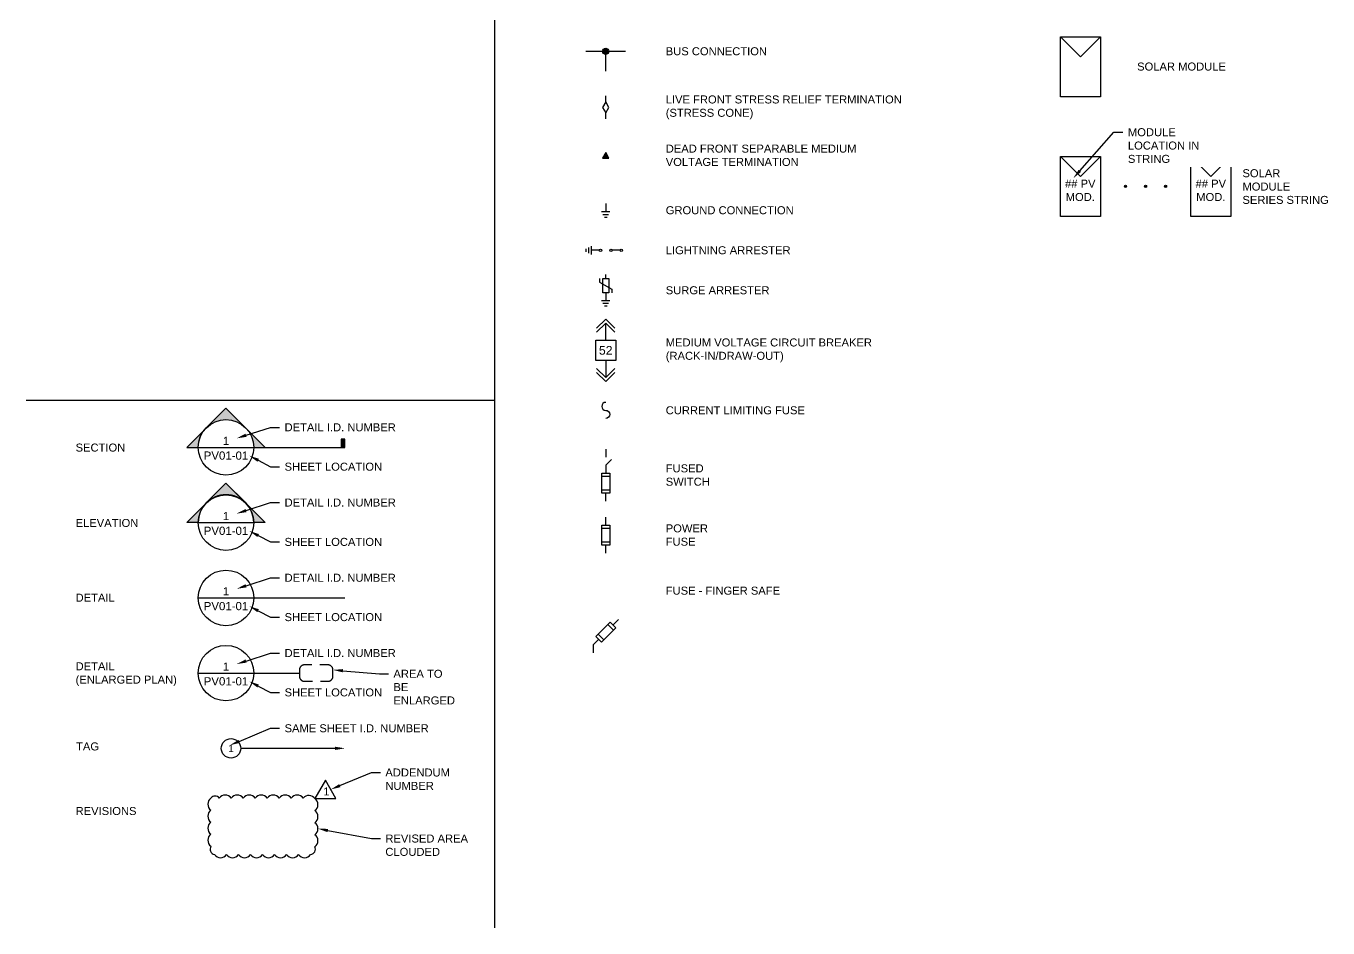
# Paper-space layout 'PV.E01.02 SYMBOLS AND ABBREVIATIONS' of a CAD drawing. Header units: feet, sheet in inches. Extents: x 0 to 34.7, y 0 to 23.
# Drawn here: x -0.02 to 16.25, y 0 to 11.27 of the extents above; entities that cross this region are included whole.
import ezdxf
from ezdxf import colors
from ezdxf.entities.mleader import LeaderData, LeaderLine
from ezdxf.enums import TextEntityAlignment as Align
from ezdxf.math import Vec2, Vec3

# ---------------------------------------------------------------- set-up
doc = ezdxf.new("R2010")
doc.units = ezdxf.units.FT
doc.header["$MEASUREMENT"] = 0
doc.linetypes.add('HIDDEN2', pattern=[0.1875, 0.125, -0.0625])
for name, color, linetype in [('E-1LIN', 4, 'Continuous'), ('E-PROD-COND-06F', 4, 'Continuous'), ('G-ANNO-TEXT', 1, 'Continuous'), ('PV-EQUIPM', 141, 'Continuous'), ('X-REF', 7, 'Continuous')]:
    doc.layers.add(name, color=color, linetype=linetype)
doc.styles.add('NEI-A', font='arial.ttf')
doc.styles.get("Standard").update_dxf_attribs({"font": 'arial.ttf'})

# ---------------------------------------------------------------- blocks, each defined once
blk = doc.blocks.new('1LIN-CONNECTION')
at = {"linetype": 'Continuous'}
h = blk.add_hatch(color=4, dxfattribs=at)
h.dxf.hatch_style = 1
h.paths.add_polyline_path([(-0.04, 0, 1), (0.04, 0, 1)])
at = {"color": 4, "linetype": 'Continuous'}
blk.add_circle((0, 0), 0.04, dxfattribs=at)
blk = doc.blocks.new('1LIN-TERMINATION_DF')
at = {"linetype": 'Continuous'}
h = blk.add_hatch(color=4, dxfattribs=at)
h.dxf.hatch_style = 1
h.paths.add_polyline_path([(0, 0), (-0.04, -0.069), (0.04, -0.069)])
at = {"color": 4, "linetype": 'Continuous'}
blk.add_lwpolyline([(-0.04, -0.069), (0.04, -0.069), (0, 0)], close=True, dxfattribs=at)
blk = doc.blocks.new('1LIN-TERMINATION_LF')
at = {"color": 4, "linetype": 'Continuous'}
blk.add_lwpolyline([(0, 0.075), (0.04, 0.144), (0, 0.214), (-0.04, 0.144)], close=True, dxfattribs=at)
for points in [[(0, 0.214), (0, 0.289)], [(0, 0), (0, 0.075)]]:
    blk.add_lwpolyline(points, dxfattribs=at)
blk = doc.blocks.new('1LIN-SURGE_ARRESTER')
at = {"color": 4, "linetype": 'Continuous', "flags": 128}
for points in [[(0, -0.05), (0, 0)], [(-0.077, -0.05), (-0.077, -0.096), (0.077, -0.184), (0.077, -0.23)], [(0, -0.23), (0, -0.33)]]:
    blk.add_lwpolyline(points, dxfattribs=at)
blk.add_lwpolyline([(-0.038, -0.05), (0.037, -0.05), (0.037, -0.23), (-0.038, -0.23)], close=True, dxfattribs=at)
at = {"color": 4, "linetype": 'Continuous'}
for points in [[(0.051, -0.33), (-0.051, -0.33)], [(0.034, -0.364), (-0.034, -0.364)], [(0.017, -0.397), (-0.017, -0.397)], [(0, -0.329), (0, -0.329)]]:
    blk.add_lwpolyline(points, dxfattribs=at)
blk = doc.blocks.new('1LIN-GROUND_CONNECTION')
at = {"color": 4, "flags": 128}
blk.add_lwpolyline([(0, 0), (0, -0.1)], dxfattribs=at)
at = {"color": 4}
for points in [[(-0.051, -0.1), (0.051, -0.1)], [(-0.034, -0.134), (0.034, -0.134)], [(-0.017, -0.167), (0.017, -0.167)]]:
    blk.add_lwpolyline(points, dxfattribs=at)
blk = doc.blocks.new('1LIN-LIGHTNING_ARRESTER')
h = blk.add_hatch()
h.set_pattern_fill('ANSI31', color=4, angle=90)
h.set_pattern_definition([(135, (-0.14832, -0.30551), (-0.08839, -0.08839), [])])
h.paths.add_polyline_path([(0.015, -0.015, 1), (-0.015, -0.015, 1)])
at = {"color": 4, "flags": 128}
for points in [[(0, -0.03), (0, -0.13)], [(0, -0.29), (0, -0.39)]]:
    blk.add_lwpolyline(points, dxfattribs=at)
at = {"color": 4}
for points in [[(-0.051, -0.39), (0.051, -0.39)], [(-0.034, -0.424), (0.034, -0.424)], [(-0.017, -0.457), (0.017, -0.457)]]:
    blk.add_lwpolyline(points, dxfattribs=at)
for centre in [(0, -0.015), (0, -0.145), (0, -0.275)]:
    blk.add_circle(centre, 0.015, dxfattribs=at)
blk = doc.blocks.new('1LIN-SUB-BREAKER')
at = {"color": 0, "linetype": 'Continuous'}
blk.add_lwpolyline([(-0.125, 0), (0.125, 0), (0.125, -0.25), (-0.125, -0.25)], close=True, dxfattribs=at)
at = {"color": 0, "style": 'NEI-A'}
blk.add_attdef('CB_NO', text='', height=0.109, dxfattribs=at).set_placement((0, -0.125), align=Align.MIDDLE_CENTER)
blk = doc.blocks.new('1LIN-FUSE_LINK')
at = {"color": 4, "linetype": 'Continuous'}
blk.add_lwpolyline([(0, 0, 1), (0, -0.1, -1), (0, -0.2, 0.5)], format="xyb", dxfattribs=at)
blk = doc.blocks.new('1LIN-FUSE')
at = {"color": 4, "linetype": 'Continuous'}
blk.add_lwpolyline([(-0.05, 0), (0.05, 0), (0.05, -0.25), (-0.05, -0.25)], close=True, dxfattribs=at)
for points in [[(-0.05, -0.04), (0.05, -0.04)], [(-0.05, -0.21), (0.05, -0.21)]]:
    blk.add_lwpolyline(points, dxfattribs=at)
blk = doc.blocks.new('1LIN-DISCONNECT')
at = {"color": 4, "linetype": 'Continuous'}
for points in [[(0, 0), (0, -0.1)], [(0.071, -0.129), (0, -0.2), (0, -0.3)]]:
    blk.add_lwpolyline(points, dxfattribs=at)
blk = doc.blocks.new('FINGER SAFE FUSE')
at = {"color": 4, "linetype": 'Continuous'}
blk.add_lwpolyline([(1.594, 1.711), (1.523, 1.782), (1.7, 1.958), (1.771, 1.888)], close=True, dxfattribs=at)
for points in [[(1.622, 1.739), (1.552, 1.81)], [(1.743, 1.859), (1.672, 1.93)], [(1.559, 1.746), (1.488, 1.676), (1.488, 1.576)]]:
    blk.add_lwpolyline(points, dxfattribs=at)
at = {"layer": 'E-1LIN'}
blk.add_line((1.806, 1.994), (1.736, 1.923), dxfattribs=at)
blk = doc.blocks.new('_TagCircle')
at = {"color": 0, "linetype": 'ByBlock', "lineweight": -2, "transparency": 16777216}
blk.add_circle((0, 0), 0.125, dxfattribs=at)
at = {"color": 0, "transparency": 16777216, "style": 'NEI-A'}
blk.add_attdef('TAGNUMBER', text='', height=0.09375, dxfattribs=at).set_placement((0, -0.046875), align=Align.CENTER)
blk = doc.blocks.new('*U43')
at = {"layer": 'G-ANNO-TEXT'}
h = blk.add_hatch(color=256, dxfattribs=at)
edge = h.paths.add_edge_path()
edge.add_line((0.455, 0), (0.599, 0))
edge.add_line((0.599, 0), (0.108, 0.491))
edge.add_line((0.108, 0.491), (-0.383, 0))
edge.add_line((-0.383, 0), (-0.24, 0))
edge.add_arc((0.108, 0), 0.347, 0, 180, ccw=False)
blk.add_hatch(color=256, dxfattribs=at).paths.add_polyline_path([(1.594, 0.102), (1.548, 0.102), (1.548, 0), (1.594, 0)])
for p, q in [((0.455, 0), (1.594, 0)), ((-0.24, 0), (0.455, 0))]:
    blk.add_line(p, q, dxfattribs=at)
blk.add_lwpolyline([(0.455, 0), (0.599, 0), (0.108, 0.491), (-0.383, 0), (-0.24, 0, -1)], format="xyb", close=True, dxfattribs=at)
blk.add_lwpolyline([(1.594, 0.102), (1.548, 0.102), (1.548, 0), (1.594, 0)], close=True, dxfattribs=at)
blk.add_circle((0.108, 0), 0.347, dxfattribs=at)
at = {"layer": 'G-ANNO-TEXT', "style": 'NEI-A', "flags": 8}
blk.add_attdef('VIEWNUMBER', text='', height=0.102, dxfattribs=at).set_placement((0.108, 0), align=Align.BOTTOM_CENTER)
blk.add_attdef('SHEETNUMBER', text='', height=0.102, dxfattribs=at).set_placement((0.108, -0.051), align=Align.TOP_CENTER)
blk = doc.blocks.new('*U40')
at = {"layer": 'G-ANNO-TEXT'}
h = blk.add_hatch(color=256, dxfattribs=at)
edge = h.paths.add_edge_path()
edge.add_line((-0.24, 0), (-0.383, 0))
edge.add_line((-0.383, 0), (0.108, 0.491))
edge.add_line((0.108, 0.491), (0.599, 0))
edge.add_line((0.599, 0), (0.455, 0))
edge.add_arc((0.108, 0), 0.347, 0, 180)
blk.add_line((-0.24, 0), (0.455, 0), dxfattribs=at)
for points in [[(-0.24, 0), (-0.383, 0), (0.108, 0.491), (0.599, 0), (0.455, 0, 1)], [(0.354, 0.246, 0.414214), (-0.138, 0.246), (0.108, 0.491), (0.354, 0.246)]]:
    blk.add_lwpolyline(points, format="xyb", close=True, dxfattribs=at)
blk.add_circle((0.108, 0), 0.347, dxfattribs=at)
at = {"layer": 'G-ANNO-TEXT', "flags": 8}
blk.add_attdef('VIEWNUMBER', text='', height=0.102, dxfattribs=at).set_placement((0.108, 0), align=Align.BOTTOM_CENTER)
blk.add_attdef('SHEETNUMBER', text='', height=0.102, dxfattribs=at).set_placement((0.108, -0.051), align=Align.TOP_CENTER)
blk = doc.blocks.new('*U41')
at = {"layer": 'G-ANNO-TEXT'}
for p, q in [((-0.347, 0.076), (0.347, 0.076)), ((0.347, 0.076), (1.486, 0.076))]:
    blk.add_line(p, q, dxfattribs=at)
blk.add_circle((0, 0.076), 0.347, dxfattribs=at)
at = {"layer": 'G-ANNO-TEXT', "flags": 8}
blk.add_attdef('VIEWNUMBER', text='', height=0.102, dxfattribs=at).set_placement((0, 0.076), align=Align.BOTTOM_CENTER)
blk.add_attdef('SHEETNUMBER', text='', height=0.102, dxfattribs=at).set_placement((0, 0.025), align=Align.TOP_CENTER)
blk = doc.blocks.new('*U42')
at = {"layer": 'G-ANNO-TEXT'}
for p, q in [((-0.347, 0.076), (0.347, 0.076)), ((-0.222, 0.076), (0.917, 0.076))]:
    blk.add_line(p, q, dxfattribs=at)
blk.add_circle((0, 0.076), 0.347, dxfattribs=at)
at = {"layer": 'G-ANNO-TEXT', "flags": 8}
blk.add_attdef('VIEWNUMBER', text='', height=0.102, dxfattribs=at).set_placement((0, 0.076), align=Align.BOTTOM_CENTER)
blk.add_attdef('SHEETNUMBER', text='', height=0.102, dxfattribs=at).set_placement((0, 0.025), align=Align.TOP_CENTER)

psp = doc.layouts.new('PV.E01.02 SYMBOLS AND ABBREVIATIONS')

# ---------------------------------------------------------------- hatches: boundary and pattern name
at = {"layer": 'E-PROD-COND-06F'}
for points in [[(13.707, 9.268, -1), (13.733, 9.268, -1)], [(13.957, 9.268, -1), (13.983, 9.268, -1)], [(14.207, 9.268, -1), (14.233, 9.268, -1)]]:
    psp.add_hatch(color=7, dxfattribs=at).paths.add_polyline_path(points)

# ---------------------------------------------------------------- linework, layer by layer
at = {"layer": 'E-1LIN', "linetype": 'Continuous', "const_width": 0.0156, "flags": 128}
psp.add_lwpolyline([(6.975, 10.956), (7.475, 10.956)], dxfattribs=at)
at = {"layer": 'E-1LIN', "linetype": 'Continuous', "flags": 128}
psp.add_lwpolyline([(7.225, 10.706), (7.225, 10.956)], dxfattribs=at)
at = {"layer": 'E-1LIN', "flags": 128}
for points in [[(7.109, 7.494), (7.225, 7.61), (7.341, 7.494)], [(7.109, 7.444), (7.225, 7.56), (7.341, 7.444)], [(7.225, 7.344), (7.225, 7.56)], [(7.225, 7.094), (7.225, 6.878)], [(7.109, 6.994), (7.225, 6.878), (7.341, 6.994)], [(7.109, 6.944), (7.225, 6.828), (7.341, 6.944)], [(7.225, 5.335), (7.225, 5.435)], [(7.225, 5.035), (7.225, 5.135)], [(7.225, 4.685), (7.225, 4.785)]]:
    psp.add_lwpolyline(points, dxfattribs=at)
at = {"layer": 'E-PROD-COND-06F', "color": 7}
for centre in [(13.72, 9.268), (13.97, 9.268), (14.22, 9.268)]:
    psp.add_circle(centre, 0.0131, dxfattribs=at)
at = {"layer": 'G-ANNO-TEXT'}
psp.add_line((5.838, 0), (5.838, 22.928), dxfattribs=at)
psp.add_lwpolyline([(5.838, 6.59), (-0.017, 6.59)], dxfattribs=at)
psp.add_lwpolyline([(3.723, 1.846), (3.59, 1.616), (3.855, 1.616)], close=True, dxfattribs=at)
at = {"layer": 'PV-EQUIPM', "flags": 128}
for points in [[(12.905, 11.138), (13.155, 10.888), (13.405, 11.138), (13.405, 10.388), (12.905, 10.388), (12.905, 11.138), (13.405, 11.138)], [(12.905, 9.643), (13.155, 9.393), (13.405, 9.643), (13.405, 8.893), (12.905, 8.893), (12.905, 9.643), (13.405, 9.643)], [(14.535, 9.643), (14.785, 9.393), (15.035, 9.643), (15.035, 8.893), (14.535, 8.893), (14.535, 9.643), (15.035, 9.643)]]:
    psp.add_lwpolyline(points, dxfattribs=at)

# ---------------------------------------------------------------- block references
at = {"layer": 'E-1LIN'}
for name, p in [('1LIN-CONNECTION', (7.225, 10.956)), ('1LIN-TERMINATION_LF', (7.225, 10.111)), ('1LIN-TERMINATION_DF', (7.225, 9.69)), ('1LIN-GROUND_CONNECTION', (7.225, 9.052)), ('1LIN-SURGE_ARRESTER', (7.225, 8.167)), ('1LIN-FUSE_LINK', (7.225, 6.569)), ('1LIN-DISCONNECT', (7.225, 5.985)), ('1LIN-FUSE', (7.225, 5.685)), ('1LIN-FUSE', (7.225, 5.035))]:
    psp.add_blockref(name, p, dxfattribs=at)
at = {"layer": 'E-1LIN', "rotation": 270}
psp.add_blockref('1LIN-LIGHTNING_ARRESTER', (7.435, 8.469), dxfattribs=at)
at = {"layer": 'E-1LIN'}
psp.add_blockref('1LIN-SUB-BREAKER', (7.225, 7.344), dxfattribs=at).add_auto_attribs({'CB_NO': '52'})
at = {"layer": 'G-ANNO-TEXT'}
ref = psp.add_blockref('*U43', (2.373, 6.006), dxfattribs=at)
ref.add_attrib('VIEWNUMBER', '1', dxfattribs={"height": 0.102, "style": 'NEI-A'}).set_placement((2.481, 6.006), align=Align.BOTTOM_CENTER)
ref.add_attrib('SHEETNUMBER', 'PV01-01', dxfattribs={"height": 0.1025, "style": 'NEI-A'}).set_placement((2.481, 5.955), align=Align.TOP_CENTER)
ref = psp.add_blockref('*U40', (2.373, 5.066), dxfattribs=at)
ref.add_attrib('VIEWNUMBER', '1', dxfattribs={"height": 0.102}).set_placement((2.481, 5.066), align=Align.BOTTOM_CENTER)
ref.add_attrib('SHEETNUMBER', 'PV01-01', dxfattribs={"height": 0.1025}).set_placement((2.481, 5.015), align=Align.TOP_CENTER)
ref = psp.add_blockref('*U41', (2.481, 4.049), dxfattribs=at)
ref.add_attrib('VIEWNUMBER', '1', dxfattribs={"height": 0.102}).set_placement((2.481, 4.126), align=Align.BOTTOM_CENTER)
ref.add_attrib('SHEETNUMBER', 'PV01-01', dxfattribs={"height": 0.1025}).set_placement((2.481, 4.074), align=Align.TOP_CENTER)
ref = psp.add_blockref('*U42', (2.481, 3.109), dxfattribs=at)
ref.add_attrib('VIEWNUMBER', '1', dxfattribs={"height": 0.102}).set_placement((2.481, 3.185), align=Align.BOTTOM_CENTER)
ref.add_attrib('SHEETNUMBER', 'PV01-01', dxfattribs={"height": 0.1025}).set_placement((2.481, 3.134), align=Align.TOP_CENTER)
at = {"layer": 'X-REF'}
psp.add_blockref('FINGER SAFE FUSE', (5.58, 1.862), dxfattribs=at)

# ---------------------------------------------------------------- texts
at = {"layer": 'G-ANNO-TEXT', "char_height": 0.1, "attachment_point": 4, "style": 'NEI-A'}
for s, width, insert in [('BUS CONNECTION', 2.97941, (7.975, 10.956)), ('SOLAR MODULE', 1.10359, (13.864, 10.765)), ('LIVE FRONT STRESS RELIEF TERMINATION (STRESS CONE)', 2.97431, (7.975, 10.256)), ('DEAD FRONT SEPARABLE MEDIUM VOLTAGE TERMINATION ', 2.97941, (7.975, 9.656)), ('SOLAR MODULE SERIES STRING', 1.10359, (15.18, 9.265)), ('GROUND CONNECTION', 2.97941, (7.975, 8.969)), ('LIGHTNING ARRESTER', 2.97941, (7.975, 8.469)), ('SURGE ARRESTER', 2.97941, (7.975, 7.969)), ('MEDIUM VOLTAGE CIRCUIT BREAKER\\P(RACK-IN/DRAW-OUT)', 2.97941, (7.975, 7.219)), ('CURRENT LIMITING FUSE', 2.97941, (7.975, 6.469)), ('SECTION', 0.61048, (0.602, 6.003)), ('FUSED SWITCH', 0.93443, (7.975, 5.66)), ('ELEVATION', 0.77365, (0.602, 5.061)), ('POWER FUSE', 0.83026, (7.975, 4.91)), ('FUSE - FINGER SAFE', 1.43443, (7.975, 4.215)), ('DETAIL', 0.48511, (0.602, 4.128)), ('DETAIL\\P(ENLARGED PLAN)', 1.2613, (0.602, 3.172)), ('TAG', 0.27944, (0.608, 2.268)), ('1', 0.05305, (3.697, 1.707)), ('REVISIONS', 0.75448, (0.602, 1.461))]:
    psp.add_mtext_dynamic_manual_height_columns(s, width=width, gutter_width=0.547, heights=[0], dxfattribs=dict(at, insert=insert))
at = {"layer": 'G-ANNO-TEXT', "char_height": 0.1, "width": 0.45816, "attachment_point": 4, "style": 'NEI-A'}
for insert in [(12.925, 9.218), (14.556, 9.218)]:
    psp.add_mtext('\\A1;\\pxqc;## PV MOD.', dxfattribs=dict(at, insert=insert))

# ---------------------------------------------------------------- leaders
at = {"layer": 'G-ANNO-TEXT'}
ml = psp.add_multileader_block('Standard', dxfattribs=at)
ml.set_content('_TagCircle', color=256, scale=0.970182)
ml.set_attribute('TAGNUMBER', '1', width=0)
ml.set_leader_properties()
ml.build(insert=Vec2(0, 0))
ml.multileader.update_dxf_attribs({"dogleg_length": 0.0625, "arrow_head_size": 0.125})
ctx = ml.context
ctx.base_point, ctx.char_height, ctx.arrow_head_size, ctx.landing_gap_size, ctx.plane_origin = Vec3(2.422, 2.245), 0.1, 0.125, 0.0625, Vec3(2.685, -1.294)
notes = []
notes.append((ctx, [(1, (1, 1, 0), (2.727, 2.245), (-1, 0), 0.0625, [(0, [(3.967, 2.245)], 0, [])])]))
ctx.block.insert = Vec3(2.544, 2.245)
ml = psp.add_multileader_mtext('Standard', dxfattribs=at)
ml.set_content('REVISED AREA CLOUDED', color=256, style='NEI-A')
ml.set_leader_properties()
ml.build(insert=Vec2(0, 0))
ml.multileader.update_dxf_attribs({"dogleg_length": 0.125, "arrow_head_size": 0.125})
ctx = ml.context
ctx.base_point, ctx.char_height, ctx.arrow_head_size, ctx.landing_gap_size, ctx.plane_origin = Vec3(4.41, 1.117), 0.1, 0.125, 0.0625, Vec3(4.691, 2.72)
notes.append((ctx, [(0, (1, 1, 0), (4.297, 1.117), (1, 0), 0.113, [(0, [(3.629, 1.241)], 0, [])])]))
ctx.mtext.insert, ctx.mtext.width, ctx.mtext.flow_direction = Vec3(4.472, 1.168), 1.03374, 5
ctx.mtext.has_bg_fill, ctx.mtext.bg_color, ctx.mtext.bg_scale_factor, ctx.mtext.bg_transparency, ctx.mtext.use_window_bg_color = 1, -1073741824, 1.5, 0, 1
for ctx, leaders in notes:
    for number, flags, end, landing, length, lines in leaders:
        leader = LeaderData()
        leader.index, (leader.has_last_leader_line, leader.has_dogleg_vector, leader.attachment_direction) = number, flags
        leader.last_leader_point, leader.dogleg_vector, leader.dogleg_length = Vec3(end), Vec3(landing), length
        for number, points, colour, breaks in lines:
            line = LeaderLine()
            line.index, line.vertices, line.color, line.breaks = number, Vec3.list(points), colors.encode_raw_color(colour), breaks
            leader.lines.append(line)
        ctx.leaders.append(leader)

# ---------------------------------------------------------------- next in the draw order: linework, layer by layer
psp.add_lwpolyline([(2.293, 1.622, 0.520567), (2.293, 1.472, 0.520567), (2.293, 1.322, 0.520567), (2.293, 1.172, 0.520567), (2.293, 1.022, 0.520567), (2.338, 0.917, 0.520567), (2.488, 0.917, 0.520567), (2.638, 0.917, 0.520567), (2.788, 0.917, 0.520567), (2.938, 0.917, 0.520567), (3.088, 0.917, 0.520567), (3.238, 0.917, 0.520567), (3.388, 0.917, 0.520567), (3.538, 0.917, 0.520567), (3.59, 1.016, 0.520567), (3.59, 1.166, 0.520567), (3.59, 1.316, 0.520567), (3.59, 1.466, 0.520567), (3.59, 1.616, 0.520567), (3.446, 1.622, 0.520567), (3.296, 1.622, 0.520567), (3.146, 1.622, 0.520567), (2.996, 1.622, 0.520567), (2.846, 1.622, 0.520567), (2.696, 1.622, 0.520567), (2.546, 1.622, 0.520567), (2.396, 1.622, 0.520567)], format="xyb", close=True, dxfattribs=at)

# ---------------------------------------------------------------- next in the draw order: leaders
ml = psp.add_multileader_mtext('Standard', dxfattribs=at)
ml.set_content('MODULE LOCATION IN STRING', color=256, style='NEI-A')
ml.set_leader_properties()
ml.build(insert=Vec2(0, 0))
ml.multileader.update_dxf_attribs({"dogleg_length": 0.125, "arrow_head_size": 0.125})
ctx = ml.context
ctx.base_point, ctx.char_height, ctx.arrow_head_size, ctx.landing_gap_size, ctx.plane_origin = Vec3(13.687, 9.944), 0.1, 0.125, 0.0625, Vec3(13.968, 11.184)
notes = []
notes.append((ctx, [(0, (1, 1, 0), (13.574, 9.944), (1, 0), 0.113, [(0, [(13.066, 9.369)], 0, [])])]))
ctx.mtext.insert, ctx.mtext.width, ctx.mtext.flow_direction = Vec3(13.749, 9.995), 1.34015, 5
ctx.mtext.has_bg_fill, ctx.mtext.bg_color, ctx.mtext.bg_scale_factor, ctx.mtext.bg_transparency, ctx.mtext.use_window_bg_color = 1, -1073741824, 1.5, 0, 1
ml = psp.add_multileader_mtext('Standard', dxfattribs=at)
ml.set_content('DETAIL I.D. NUMBER', color=256, style='NEI-A')
ml.set_leader_properties()
ml.build(insert=Vec2(0, 0))
ml.multileader.update_dxf_attribs({"dogleg_length": 0.125, "arrow_head_size": 0.125})
ctx = ml.context
ctx.base_point, ctx.char_height, ctx.arrow_head_size, ctx.landing_gap_size, ctx.plane_origin = Vec3(3.151, 6.256), 0.1, 0.125, 0.0625, Vec3(3.432, 7.86)
notes.append((ctx, [(0, (1, 1, 0), (3.038, 6.256), (1, 0), 0.113, [(0, [(2.613, 6.119)], 0, [])])]))
ctx.mtext.insert, ctx.mtext.width, ctx.mtext.flow_direction = Vec3(3.213, 6.307), 1.38865, 5
ctx.mtext.has_bg_fill, ctx.mtext.bg_color, ctx.mtext.bg_scale_factor, ctx.mtext.bg_transparency, ctx.mtext.use_window_bg_color = 1, -1073741824, 1.5, 0, 1
ml = psp.add_multileader_mtext('Standard', dxfattribs=at)
ml.set_content('SHEET LOCATION', color=256, style='NEI-A')
ml.set_leader_properties()
ml.build(insert=Vec2(0, 0))
ml.multileader.update_dxf_attribs({"dogleg_length": 0.125, "arrow_head_size": 0.125})
ctx = ml.context
ctx.base_point, ctx.char_height, ctx.arrow_head_size, ctx.landing_gap_size, ctx.plane_origin = Vec3(3.151, 5.765), 0.1, 0.125, 0.0625, Vec3(3.432, 4.161)
notes.append((ctx, [(0, (1, 1, 0), (3.038, 5.765), (1, 0), 0.113, [(0, [(2.772, 5.902)], 0, [])])]))
ctx.mtext.insert, ctx.mtext.width, ctx.mtext.flow_direction = Vec3(3.213, 5.815), 1.20823, 5
ctx.mtext.has_bg_fill, ctx.mtext.bg_color, ctx.mtext.bg_scale_factor, ctx.mtext.bg_transparency, ctx.mtext.use_window_bg_color = 1, -1073741824, 1.5, 0, 1
ml = psp.add_multileader_mtext('Standard', dxfattribs=at)
ml.set_content('DETAIL I.D. NUMBER', color=256, style='NEI-A')
ml.set_leader_properties()
ml.build(insert=Vec2(0, 0))
ml.multileader.update_dxf_attribs({"dogleg_length": 0.125, "arrow_head_size": 0.125})
ctx = ml.context
ctx.base_point, ctx.char_height, ctx.arrow_head_size, ctx.landing_gap_size, ctx.plane_origin = Vec3(3.151, 5.316), 0.1, 0.125, 0.0625, Vec3(3.432, 6.919)
notes.append((ctx, [(0, (1, 1, 0), (3.038, 5.316), (1, 0), 0.113, [(0, [(2.613, 5.178)], 0, [])])]))
ctx.mtext.insert, ctx.mtext.width, ctx.mtext.flow_direction = Vec3(3.213, 5.367), 1.38865, 5
ctx.mtext.has_bg_fill, ctx.mtext.bg_color, ctx.mtext.bg_scale_factor, ctx.mtext.bg_transparency, ctx.mtext.use_window_bg_color = 1, -1073741824, 1.5, 0, 1
ml = psp.add_multileader_mtext('Standard', dxfattribs=at)
ml.set_content('SHEET LOCATION', color=256, style='NEI-A')
ml.set_leader_properties()
ml.build(insert=Vec2(0, 0))
ml.multileader.update_dxf_attribs({"dogleg_length": 0.125, "arrow_head_size": 0.125})
ctx = ml.context
ctx.base_point, ctx.char_height, ctx.arrow_head_size, ctx.landing_gap_size, ctx.plane_origin = Vec3(3.151, 4.824), 0.1, 0.125, 0.0625, Vec3(3.432, 3.221)
notes.append((ctx, [(0, (1, 1, 0), (3.038, 4.824), (1, 0), 0.113, [(0, [(2.772, 4.962)], 0, [])])]))
ctx.mtext.insert, ctx.mtext.width, ctx.mtext.flow_direction = Vec3(3.213, 4.875), 1.20823, 5
ctx.mtext.has_bg_fill, ctx.mtext.bg_color, ctx.mtext.bg_scale_factor, ctx.mtext.bg_transparency, ctx.mtext.use_window_bg_color = 1, -1073741824, 1.5, 0, 1
ml = psp.add_multileader_mtext('Standard', dxfattribs=at)
ml.set_content('DETAIL I.D. NUMBER', color=256, style='NEI-A')
ml.set_leader_properties()
ml.build(insert=Vec2(0, 0))
ml.multileader.update_dxf_attribs({"dogleg_length": 0.125, "arrow_head_size": 0.125})
ctx = ml.context
ctx.base_point, ctx.char_height, ctx.arrow_head_size, ctx.landing_gap_size, ctx.plane_origin = Vec3(3.151, 4.376), 0.1, 0.125, 0.0625, Vec3(3.432, 5.979)
notes.append((ctx, [(0, (1, 1, 0), (3.038, 4.376), (1, 0), 0.113, [(0, [(2.613, 4.238)], 0, [])])]))
ctx.mtext.insert, ctx.mtext.width, ctx.mtext.flow_direction = Vec3(3.213, 4.427), 1.38865, 5
ctx.mtext.has_bg_fill, ctx.mtext.bg_color, ctx.mtext.bg_scale_factor, ctx.mtext.bg_transparency, ctx.mtext.use_window_bg_color = 1, -1073741824, 1.5, 0, 1
ml = psp.add_multileader_mtext('Standard', dxfattribs=at)
ml.set_content('SHEET LOCATION', color=256, style='NEI-A')
ml.set_leader_properties()
ml.build(insert=Vec2(0, 0))
ml.multileader.update_dxf_attribs({"dogleg_length": 0.125, "arrow_head_size": 0.125})
ctx = ml.context
ctx.base_point, ctx.char_height, ctx.arrow_head_size, ctx.landing_gap_size, ctx.plane_origin = Vec3(3.151, 3.884), 0.1, 0.125, 0.0625, Vec3(3.432, 2.281)
notes.append((ctx, [(0, (1, 1, 0), (3.038, 3.884), (1, 0), 0.113, [(0, [(2.772, 4.022)], 0, [])])]))
ctx.mtext.insert, ctx.mtext.width, ctx.mtext.flow_direction = Vec3(3.213, 3.935), 1.20823, 5
ctx.mtext.has_bg_fill, ctx.mtext.bg_color, ctx.mtext.bg_scale_factor, ctx.mtext.bg_transparency, ctx.mtext.use_window_bg_color = 1, -1073741824, 1.5, 0, 1
ml = psp.add_multileader_mtext('Standard', dxfattribs=at)
ml.set_content('DETAIL I.D. NUMBER', color=256, style='NEI-A')
ml.set_leader_properties()
ml.build(insert=Vec2(0, 0))
ml.multileader.update_dxf_attribs({"dogleg_length": 0.125, "arrow_head_size": 0.125})
ctx = ml.context
ctx.base_point, ctx.char_height, ctx.arrow_head_size, ctx.landing_gap_size, ctx.plane_origin = Vec3(3.151, 3.435), 0.1, 0.125, 0.0625, Vec3(3.432, 5.039)
notes.append((ctx, [(0, (1, 1, 0), (3.038, 3.435), (1, 0), 0.113, [(0, [(2.613, 3.298)], 0, [])])]))
ctx.mtext.insert, ctx.mtext.width, ctx.mtext.flow_direction = Vec3(3.213, 3.486), 1.38865, 5
ctx.mtext.has_bg_fill, ctx.mtext.bg_color, ctx.mtext.bg_scale_factor, ctx.mtext.bg_transparency, ctx.mtext.use_window_bg_color = 1, -1073741824, 1.5, 0, 1
ml = psp.add_multileader_mtext('Standard', dxfattribs=at)
ml.set_content('SHEET LOCATION', color=256, style='NEI-A')
ml.set_leader_properties()
ml.build(insert=Vec2(0, 0))
ml.multileader.update_dxf_attribs({"dogleg_length": 0.125, "arrow_head_size": 0.125})
ctx = ml.context
ctx.base_point, ctx.char_height, ctx.arrow_head_size, ctx.landing_gap_size, ctx.plane_origin = Vec3(3.151, 2.944), 0.1, 0.125, 0.0625, Vec3(3.432, 1.34)
notes.append((ctx, [(0, (1, 1, 0), (3.038, 2.944), (1, 0), 0.113, [(0, [(2.772, 3.081)], 0, [])])]))
ctx.mtext.insert, ctx.mtext.width, ctx.mtext.flow_direction = Vec3(3.213, 2.994), 1.20823, 5
ctx.mtext.has_bg_fill, ctx.mtext.bg_color, ctx.mtext.bg_scale_factor, ctx.mtext.bg_transparency, ctx.mtext.use_window_bg_color = 1, -1073741824, 1.5, 0, 1
ml = psp.add_multileader_mtext('Standard', dxfattribs=at)
ml.set_content('SAME SHEET I.D. NUMBER', color=256, style='NEI-A')
ml.set_leader_properties()
ml.build(insert=Vec2(0, 0))
ml.multileader.update_dxf_attribs({"dogleg_length": 0.125, "arrow_head_size": 0.125})
ctx = ml.context
ctx.base_point, ctx.char_height, ctx.arrow_head_size, ctx.landing_gap_size, ctx.plane_origin = Vec3(3.151, 2.495), 0.1, 0.125, 0.0625, Vec3(3.432, 4.098)
notes.append((ctx, [(0, (1, 1, 0), (3.038, 2.495), (1, 0), 0.113, [(0, [(2.53, 2.284)], 0, [])])]))
ctx.mtext.insert, ctx.mtext.width, ctx.mtext.flow_direction = Vec3(3.213, 2.546), 1.80005, 5
ctx.mtext.has_bg_fill, ctx.mtext.bg_color, ctx.mtext.bg_scale_factor, ctx.mtext.bg_transparency, ctx.mtext.use_window_bg_color = 1, -1073741824, 1.5, 0, 1
ml = psp.add_multileader_mtext('Standard', dxfattribs=at)
ml.set_content('ADDENDUM NUMBER', color=256, style='NEI-A')
ml.set_leader_properties()
ml.build(insert=Vec2(0, 0))
ml.multileader.update_dxf_attribs({"dogleg_length": 0.125, "arrow_head_size": 0.125})
ctx = ml.context
ctx.base_point, ctx.char_height, ctx.arrow_head_size, ctx.landing_gap_size, ctx.plane_origin = Vec3(4.41, 1.942), 0.1, 0.125, 0.0625, Vec3(4.691, 3.546)
notes.append((ctx, [(0, (1, 1, 0), (4.297, 1.942), (1, 0), 0.113, [(0, [(3.789, 1.731)], 0, [])])]))
ctx.mtext.insert, ctx.mtext.width, ctx.mtext.flow_direction = Vec3(4.472, 1.993), 0.79759, 5
ctx.mtext.has_bg_fill, ctx.mtext.bg_color, ctx.mtext.bg_scale_factor, ctx.mtext.bg_transparency, ctx.mtext.use_window_bg_color = 1, -1073741824, 1.5, 0, 1
for ctx, leaders in notes:
    for number, flags, end, landing, length, lines in leaders:
        leader = LeaderData()
        leader.index, (leader.has_last_leader_line, leader.has_dogleg_vector, leader.attachment_direction) = number, flags
        leader.last_leader_point, leader.dogleg_vector, leader.dogleg_length = Vec3(end), Vec3(landing), length
        for number, points, colour, breaks in lines:
            line = LeaderLine()
            line.index, line.vertices, line.color, line.breaks = number, Vec3.list(points), colors.encode_raw_color(colour), breaks
            leader.lines.append(line)
        ctx.leaders.append(leader)

# ---------------------------------------------------------------- next in the draw order: linework, layer by layer
at = {"layer": 'G-ANNO-TEXT', "linetype": 'HIDDEN2', "ltscale": 0.5}
psp.add_lwpolyline([(3.46, 3.083), (3.754, 3.083, 0.414214), (3.817, 3.145), (3.817, 3.225, 0.414214), (3.754, 3.288), (3.46, 3.288, 0.414214), (3.398, 3.225), (3.398, 3.145, 0.414214)], format="xyb", close=True, dxfattribs=at)

# ---------------------------------------------------------------- next in the draw order: leaders
at = {"layer": 'G-ANNO-TEXT'}
ml = psp.add_multileader_mtext('Standard', dxfattribs=at)
ml.set_content('AREA TO BE ENLARGED', color=256, style='NEI-A')
ml.set_leader_properties()
ml.build(insert=Vec2(0, 0))
ml.multileader.update_dxf_attribs({"dogleg_length": 0.125, "arrow_head_size": 0.125})
ctx = ml.context
ctx.base_point, ctx.char_height, ctx.arrow_head_size, ctx.landing_gap_size, ctx.plane_origin = Vec3(4.511, 3.176), 0.1, 0.125, 0.0625, Vec3(4.636, 4.926)
notes = []
notes.append((ctx, [(0, (1, 1, 0), (4.398, 3.176), (1, 0), 0.113, [(0, [(3.817, 3.225)], 0, [])])]))
ctx.mtext.insert, ctx.mtext.width, ctx.mtext.flow_direction = Vec3(4.573, 3.227), 0.8319, 5
ctx.mtext.has_bg_fill, ctx.mtext.bg_color, ctx.mtext.bg_scale_factor, ctx.mtext.bg_transparency, ctx.mtext.use_window_bg_color = 1, -1073741824, 1.5, 0, 1
for ctx, leaders in notes:
    for number, flags, end, landing, length, lines in leaders:
        leader = LeaderData()
        leader.index, (leader.has_last_leader_line, leader.has_dogleg_vector, leader.attachment_direction) = number, flags
        leader.last_leader_point, leader.dogleg_vector, leader.dogleg_length = Vec3(end), Vec3(landing), length
        for number, points, colour, breaks in lines:
            line = LeaderLine()
            line.index, line.vertices, line.color, line.breaks = number, Vec3.list(points), colors.encode_raw_color(colour), breaks
            leader.lines.append(line)
        ctx.leaders.append(leader)

doc.saveas('drawing.dxf')
